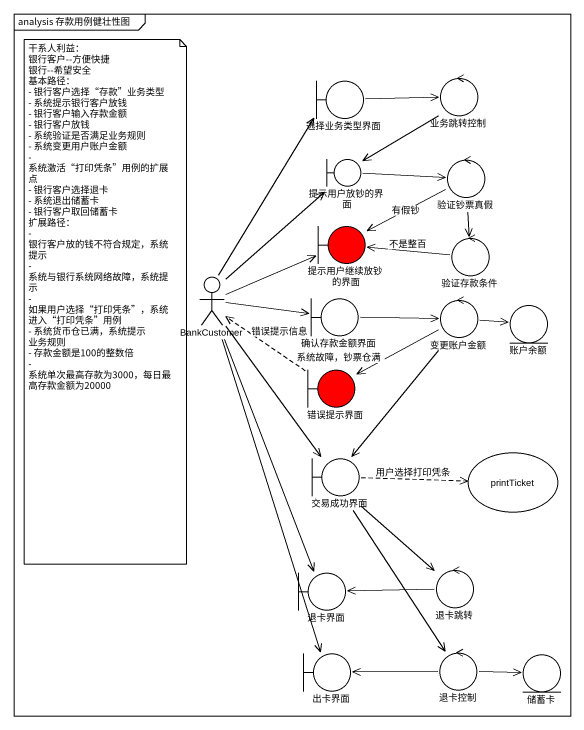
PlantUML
@startuml
mainframe analysis 存款用例健壮性图
boundary 选择业务类型界面
control 业务跳转控制
boundary 提示用户放钞的界面
control 验证钞票真假
boundary 提示用户继续放钞的界面 #FF0000
control 验证存款条件
actor BankCustomer
boundary 确认存款金额界面
control 变更账户金额
entity 账户余额
boundary 错误提示界面 #FF0000
boundary 交易成功界面
usecase printTicket
boundary 退卡界面
control 退卡跳转
boundary 出卡界面
control 退卡控制
entity 储蓄卡
选择业务类型界面 -right-> 业务跳转控制
业务跳转控制 --> 提示用户放钞的界面
提示用户放钞的界面 -right-> 验证钞票真假
验证钞票真假 -left-> 提示用户继续放钞的界面 : 有假钞
验证钞票真假 --> 验证存款条件
验证存款条件 -left-> 提示用户继续放钞的界面 : 不是整百
BankCustomer -up-> 选择业务类型界面
BankCustomer -up-> 提示用户放钞的界面
BankCustomer -right-> 提示用户继续放钞的界面
BankCustomer -right-> 确认存款金额界面
BankCustomer --> 交易成功界面
BankCustomer --> 交易成功界面
BankCustomer --> 退卡界面
BankCustomer --> 出卡界面
确认存款金额界面 -right-> 变更账户金额
变更账户金额 -right-> 账户余额
变更账户金额 -left-> 错误提示界面 : 系统故障，钞票仓满
变更账户金额 --> 交易成功界面
错误提示界面 .up.> BankCustomer : 错误提示信息
交易成功界面 .right.> printTicket : 用户选择打印凭条
交易成功界面 --> 退卡跳转
交易成功界面 --> 退卡控制
退卡跳转 -left-> 退卡界面
退卡控制 -left-> 出卡界面
退卡控制 -right-> 储蓄卡
note as N1
  干系人利益：
  银行客户--方便快捷
  银行--希望安全
  基本路径：
  - 银行客户选择“存款”业务类型
  - 系统提示银行客户放钱
  - 银行客户输入存款金额
  - 银行客户放钱
  - 系统验证是否满足业务规则
  - 系统变更用户账户金额
  - 系统激活“打印凭条”用例的扩展点
  - 银行客户选择退卡
  - 系统退出储蓄卡
  - 银行客户取回储蓄卡
  扩展路径：
  - 银行客户放的钱不符合规定，系统提示
  - 系统与银行系统网络故障，系统提示
  - 如果用户选择“打印凭条”，系统进入“打印凭条”用例
  - 系统货币仓已满，系统提示
  业务规则
  - 存款金额是100的整数倍
  - 系统单次最高存款为3000，每日最高存款金额为20000
end note
@enduml
